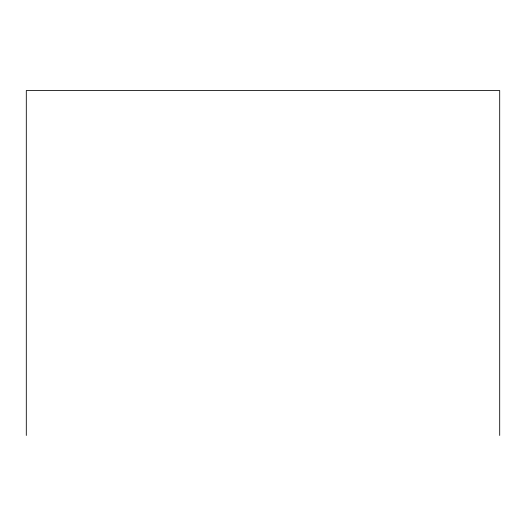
<?xml version="1.0" encoding="UTF-8"?>
<svg xmlns="http://www.w3.org/2000/svg" width="526" height="526" viewBox="0 0 526 526"><rect width="100%" height="100%" fill="white"/><g stroke="black" fill="none" stroke-linecap="round" stroke-linejoin="round"><path stroke-width="0.79" d="M499.7 435.462L499.7 90.538L26.3 90.538L26.3 435.462"/></g></svg>
